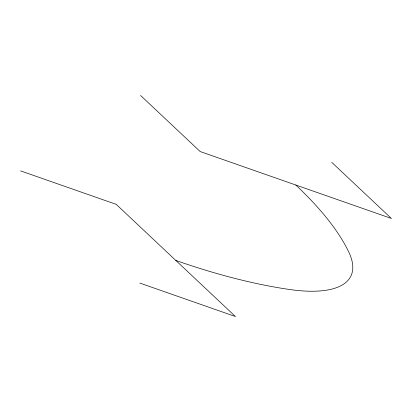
<?xml version="1.0" encoding="UTF-8"?>
<svg xmlns="http://www.w3.org/2000/svg" width="412" height="412" viewBox="0 0 412 412"><rect width="100%" height="100%" fill="white"/><g stroke="black" fill="none" stroke-linecap="round" stroke-linejoin="round"><path stroke-width="0.62" d="M20.6 170.892L116.205 204.352L235.437 316.534L139.828 283.075M331.784 162.39L391.4 218.478L200.186 151.554L140.574 95.466M295.795 185.019A314.624 109.669 25.6 0 1 348.866 252.232A149.196 52.005 25.6 0 1 289.595 289.497A314.624 109.669 25.6 0 1 175.821 260.446"/></g></svg>
